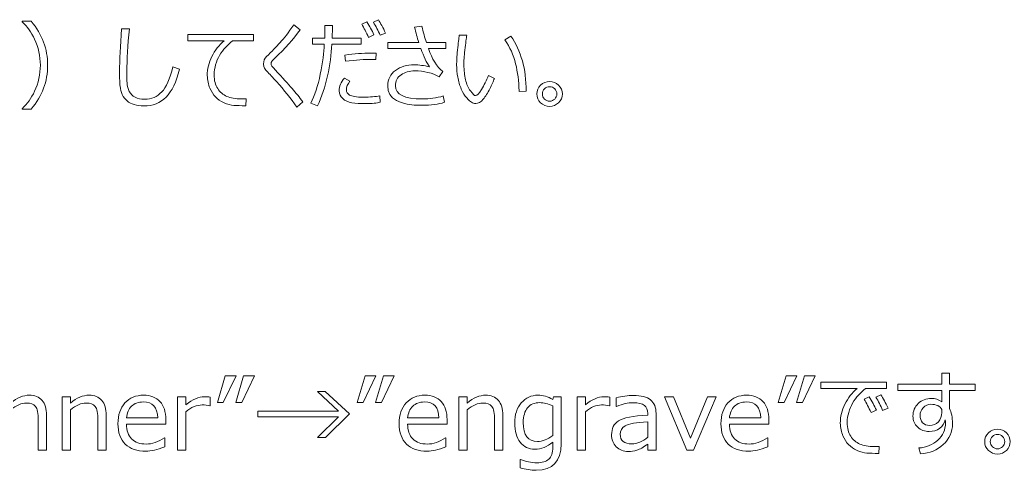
# Model space of a CAD drawing. Extents: x 0 to 812, y 0 to 300.
# Drawn here: x 724.7 to 776, y 183 to 206.3 of the extents above; entities that cross this region are included whole.
import ezdxf

# ---------------------------------------------------------------- set-up
doc = ezdxf.new("R2010")
doc.units = 0
doc.header["$MEASUREMENT"] = 0
doc.layers.add('TEMPLATE', color=216, linetype='CONTINUOUS', true_color=0x4c004c)

# ---------------------------------------------------------------- blocks, each defined once
blk = doc.blocks.new('block 3')
at = {"layer": 'TEMPLATE', "color": 214, "lineweight": 9, "true_color": 0x7f007f}
for points in [[(735.884, -112.092), (735.225, -113.472), (734.917, -113.472), (735.327, -112.092), (735.884, -112.092)], [(736.836, -112.092), (736.177, -113.472), (735.869, -113.472), (736.28, -112.092), (736.836, -112.092)], [(743.13, -112.092), (742.471, -113.472), (742.163, -113.472), (742.573, -112.092), (743.13, -112.092)], [(744.082, -112.092), (743.423, -113.472), (743.115, -113.472), (743.526, -112.092), (744.082, -112.092)], [(764.925, -112.092), (764.265, -113.472), (763.957, -113.472), (764.368, -112.092), (764.925, -112.092)], [(765.876, -112.092), (765.217, -113.472), (764.91, -113.472), (765.32, -112.092), (765.876, -112.092)], [(737.019, -114.214), (737.019, -113.928), (741.189, -113.928), (740.1, -112.91), (740.501, -112.91), (741.756, -114.065), (740.525, -115.283), (740.11, -115.283), (741.194, -114.214), (737.019, -114.214)], [(760.745, -113.176), (759.571, -115.935), (759.236, -115.935), (758.069, -113.176), (758.536, -113.176), (759.422, -115.33), (760.296, -113.176), (760.745, -113.176)]]:
    blk.add_lwpolyline(points, dxfattribs=at)
at = {"layer": 'TEMPLATE', "color": 252, "lineweight": 9, "true_color": 0x989898}
for points, knots in [([(726.13, -96.011), (726.13, -96.848), (725.847, -97.606), (725.28, -98.287), (725.28, -98.287), (724.802, -98.287), (724.802, -98.287), (724.802, -98.287), (724.802, -98.267), (724.802, -98.267), (725.069, -98.02), (725.286, -97.718), (725.454, -97.361), (725.652, -96.937), (725.752, -96.487), (725.752, -96.011), (725.752, -95.539), (725.652, -95.092), (725.454, -94.668), (725.286, -94.312), (725.069, -94.01), (724.802, -93.763), (724.802, -93.763), (724.802, -93.736), (724.802, -93.736), (724.802, -93.736), (725.28, -93.736), (725.28, -93.736), (725.847, -94.421), (726.13, -95.18), (726.13, -96.011)], [0, 0, 0, 0, 1, 1, 1, 2, 2, 2, 3, 3, 3, 4, 4, 4, 5, 5, 5, 6, 6, 6, 7, 7, 7, 8, 8, 8, 9, 9, 9, 10, 10, 10, 10]), ([(743.026, -94.449), (743.026, -94.449), (742.746, -94.573), (742.746, -94.573), (742.629, -94.311), (742.511, -94.084), (742.392, -93.89), (742.392, -93.89), (742.655, -93.768), (742.655, -93.768), (742.797, -93.987), (742.921, -94.214), (743.026, -94.449)], [0, 0, 0, 0, 1, 1, 1, 2, 2, 2, 3, 3, 3, 4, 4, 4, 4]), ([(743.63, -94.349), (743.63, -94.349), (743.349, -94.463), (743.349, -94.463), (743.24, -94.211), (743.123, -93.986), (743, -93.787), (743, -93.787), (743.259, -93.663), (743.259, -93.663), (743.371, -93.837), (743.494, -94.065), (743.63, -94.349)], [0, 0, 0, 0, 1, 1, 1, 2, 2, 2, 3, 3, 3, 4, 4, 4, 4]), ([(732.951, -96.226), (732.797, -96.877), (732.569, -97.356), (732.267, -97.662), (731.966, -97.968), (731.579, -98.121), (731.105, -98.121), (730.92, -98.121), (730.755, -98.099), (730.612, -98.055), (730.469, -98.011), (730.346, -97.945), (730.244, -97.858), (730.141, -97.771), (730.059, -97.662), (729.997, -97.531), (729.935, -97.4), (729.896, -97.258), (729.879, -97.105), (729.862, -96.952), (729.853, -96.699), (729.853, -96.346), (729.853, -95.745), (729.889, -95.008), (729.961, -94.134), (729.961, -94.134), (730.361, -94.134), (730.361, -94.134), (730.274, -94.972), (730.231, -95.716), (730.231, -96.365), (730.231, -96.592), (730.236, -96.782), (730.244, -96.938), (730.252, -97.093), (730.29, -97.237), (730.357, -97.369), (730.425, -97.501), (730.525, -97.601), (730.659, -97.669), (730.792, -97.737), (730.957, -97.771), (731.154, -97.771), (731.507, -97.771), (731.802, -97.647), (732.037, -97.399), (732.272, -97.151), (732.463, -96.718), (732.61, -96.099), (732.61, -96.099), (732.951, -96.226), (732.951, -96.226)], [0, 0, 0, 0, 1, 1, 1, 2, 2, 2, 3, 3, 3, 4, 4, 4, 5, 5, 5, 6, 6, 6, 7, 7, 7, 8, 8, 8, 9, 9, 9, 10, 10, 10, 11, 11, 11, 12, 12, 12, 13, 13, 13, 14, 14, 14, 15, 15, 15, 16, 16, 16, 17, 17, 17, 17]), ([(739.347, -97.908), (739.347, -97.908), (739.035, -98.177), (739.035, -98.177), (738.719, -97.734), (738.369, -97.296), (737.985, -96.863), (737.886, -96.759), (737.794, -96.66), (737.708, -96.567), (737.622, -96.473), (737.546, -96.391), (737.478, -96.321), (737.411, -96.251), (737.366, -96.187), (737.343, -96.128), (737.32, -96.07), (737.309, -96.01), (737.309, -95.948), (737.309, -95.795), (737.36, -95.668), (737.463, -95.567), (737.731, -95.305), (737.966, -95.064), (738.167, -94.844), (738.368, -94.625), (738.603, -94.318), (738.871, -93.924), (738.871, -93.924), (739.203, -94.175), (739.203, -94.175), (738.852, -94.664), (738.416, -95.154), (737.895, -95.648), (737.809, -95.732), (737.755, -95.791), (737.734, -95.823), (737.712, -95.856), (737.702, -95.894), (737.702, -95.938), (737.702, -95.977), (737.709, -96.008), (737.724, -96.031), (737.739, -96.054), (737.799, -96.127), (737.905, -96.25), (738.297, -96.664), (738.592, -96.986), (738.79, -97.217), (738.987, -97.448), (739.173, -97.679), (739.347, -97.908)], [0, 0, 0, 0, 1, 1, 1, 2, 2, 2, 3, 3, 3, 4, 4, 4, 5, 5, 5, 6, 6, 6, 7, 7, 7, 8, 8, 8, 9, 9, 9, 10, 10, 10, 11, 11, 11, 12, 12, 12, 13, 13, 13, 14, 14, 14, 15, 15, 15, 16, 16, 16, 17, 17, 17, 17]), ([(740.883, -93.951), (740.883, -94.133), (740.876, -94.351), (740.861, -94.605), (740.861, -94.605), (742.367, -94.605), (742.367, -94.605), (742.367, -94.605), (742.367, -94.93), (742.367, -94.93), (742.367, -94.93), (740.839, -94.93), (740.839, -94.93), (740.821, -95.451), (740.749, -95.995), (740.623, -96.562), (740.497, -97.129), (740.325, -97.647), (740.107, -98.116), (740.107, -98.116), (739.757, -97.974), (739.757, -97.974), (739.959, -97.582), (740.123, -97.083), (740.249, -96.479), (740.375, -95.874), (740.444, -95.358), (740.453, -94.93), (740.453, -94.93), (739.853, -94.93), (739.853, -94.93), (739.853, -94.93), (739.853, -94.605), (739.853, -94.605), (739.853, -94.605), (740.475, -94.605), (740.475, -94.605), (740.482, -94.395), (740.485, -94.177), (740.485, -93.951), (740.485, -93.951), (740.883, -93.951), (740.883, -93.951)], [0, 0, 0, 0, 1, 1, 1, 2, 2, 2, 3, 3, 3, 4, 4, 4, 5, 5, 5, 6, 6, 6, 7, 7, 7, 8, 8, 8, 9, 9, 9, 10, 10, 10, 11, 11, 11, 12, 12, 12, 13, 13, 13, 14, 14, 14, 14]), ([(746.689, -97.935), (746.373, -98.038), (745.985, -98.089), (745.524, -98.089), (744.338, -98.089), (743.744, -97.756), (743.744, -97.09), (743.744, -96.745), (743.876, -96.476), (744.14, -96.284), (744.403, -96.091), (744.728, -95.994), (745.114, -95.994), (745.356, -95.994), (745.621, -96.029), (745.907, -96.099), (745.758, -95.888), (745.606, -95.571), (745.453, -95.149), (745.453, -95.149), (743.754, -95.149), (743.754, -95.149), (743.754, -95.149), (743.754, -94.83), (743.754, -94.83), (743.754, -94.83), (745.351, -94.83), (745.351, -94.83), (745.266, -94.585), (745.193, -94.324), (745.131, -94.046), (745.131, -94.046), (745.512, -93.99), (745.512, -93.99), (745.58, -94.307), (745.657, -94.587), (745.744, -94.83), (745.744, -94.83), (746.745, -94.83), (746.745, -94.83), (746.745, -94.83), (746.745, -95.149), (746.745, -95.149), (746.745, -95.149), (745.846, -95.149), (745.846, -95.149), (746.035, -95.701), (746.282, -96.095), (746.588, -96.331), (746.588, -96.331), (746.41, -96.619), (746.41, -96.619), (746.055, -96.409), (745.631, -96.304), (745.136, -96.304), (744.862, -96.304), (744.628, -96.372), (744.433, -96.507), (744.237, -96.642), (744.14, -96.832), (744.14, -97.076), (744.14, -97.532), (744.606, -97.759), (745.539, -97.759), (745.905, -97.759), (746.264, -97.708), (746.615, -97.606), (746.615, -97.606), (746.689, -97.935), (746.689, -97.935)], [0, 0, 0, 0, 1, 1, 1, 2, 2, 2, 3, 3, 3, 4, 4, 4, 5, 5, 5, 6, 6, 6, 7, 7, 7, 8, 8, 8, 9, 9, 9, 10, 10, 10, 11, 11, 11, 12, 12, 12, 13, 13, 13, 14, 14, 14, 15, 15, 15, 16, 16, 16, 17, 17, 17, 18, 18, 18, 19, 19, 19, 20, 20, 20, 21, 21, 21, 22, 22, 22, 23, 23, 23, 23]), ([(736.792, -94.759), (736.792, -94.759), (735.698, -94.759), (735.698, -94.759), (735.434, -94.954), (735.213, -95.204), (735.035, -95.507), (734.857, -95.811), (734.76, -96.146), (734.746, -96.512), (734.754, -96.803), (734.817, -97.04), (734.936, -97.222), (735.055, -97.405), (735.211, -97.539), (735.405, -97.626), (735.598, -97.713), (735.855, -97.757), (736.174, -97.757), (736.249, -97.757), (736.325, -97.754), (736.403, -97.75), (736.403, -97.75), (736.384, -98.111), (736.384, -98.111), (736.384, -98.111), (736.374, -98.111), (736.374, -98.111), (736.131, -98.111), (735.93, -98.106), (735.77, -98.095), (735.61, -98.084), (735.44, -98.039), (735.263, -97.96), (735.086, -97.88), (734.939, -97.779), (734.824, -97.656), (734.708, -97.533), (734.61, -97.379), (734.53, -97.195), (734.449, -97.011), (734.404, -96.793), (734.394, -96.539), (734.394, -96.212), (734.473, -95.887), (734.632, -95.566), (734.791, -95.244), (735.001, -94.972), (735.263, -94.749), (735.263, -94.749), (733.381, -94.749), (733.381, -94.749), (733.381, -94.749), (733.381, -94.424), (733.381, -94.424), (733.381, -94.424), (736.792, -94.424), (736.792, -94.424), (736.792, -94.424), (736.792, -94.759), (736.792, -94.759)], [0, 0, 0, 0, 1, 1, 1, 2, 2, 2, 3, 3, 3, 4, 4, 4, 5, 5, 5, 6, 6, 6, 7, 7, 7, 8, 8, 8, 9, 9, 9, 10, 10, 10, 11, 11, 11, 12, 12, 12, 13, 13, 13, 14, 14, 14, 15, 15, 15, 16, 16, 16, 17, 17, 17, 18, 18, 18, 19, 19, 19, 20, 20, 20, 20]), ([(749.265, -96.695), (749.209, -96.85), (749.13, -97.03), (749.026, -97.237), (748.923, -97.444), (748.809, -97.621), (748.685, -97.77), (748.56, -97.919), (748.431, -97.994), (748.297, -97.994), (748.216, -97.994), (748.144, -97.974), (748.08, -97.935), (748.017, -97.896), (747.934, -97.82), (747.831, -97.708), (747.729, -97.596), (747.635, -97.442), (747.549, -97.245), (747.464, -97.049), (747.402, -96.844), (747.365, -96.629), (747.328, -96.414), (747.309, -96.205), (747.309, -96.002), (747.309, -95.819), (747.324, -95.561), (747.355, -95.228), (747.394, -94.878), (747.424, -94.622), (747.446, -94.461), (747.446, -94.461), (747.831, -94.461), (747.831, -94.461), (747.812, -94.607), (747.779, -94.863), (747.734, -95.228), (747.699, -95.553), (747.683, -95.81), (747.683, -95.999), (747.687, -96.282), (747.716, -96.537), (747.768, -96.763), (747.82, -96.989), (747.906, -97.184), (748.027, -97.345), (748.147, -97.507), (748.233, -97.588), (748.285, -97.588), (748.37, -97.588), (748.476, -97.481), (748.603, -97.265), (748.73, -97.049), (748.85, -96.807), (748.964, -96.539), (748.964, -96.539), (749.265, -96.695), (749.265, -96.695)], [0, 0, 0, 0, 1, 1, 1, 2, 2, 2, 3, 3, 3, 4, 4, 4, 5, 5, 5, 6, 6, 6, 7, 7, 7, 8, 8, 8, 9, 9, 9, 10, 10, 10, 11, 11, 11, 12, 12, 12, 13, 13, 13, 14, 14, 14, 15, 15, 15, 16, 16, 16, 17, 17, 17, 18, 18, 18, 19, 19, 19, 19]), ([(750.91, -97.364), (750.91, -97.364), (750.544, -97.376), (750.544, -97.376), (750.544, -97.376), (750.544, -97.332), (750.544, -97.332), (750.531, -96.847), (750.47, -96.382), (750.362, -95.936), (750.254, -95.49), (750.068, -95.079), (749.806, -94.705), (749.806, -94.705), (750.117, -94.515), (750.117, -94.515), (750.645, -95.254), (750.91, -96.203), (750.91, -97.364)], [0, 0, 0, 0, 1, 1, 1, 2, 2, 2, 3, 3, 3, 4, 4, 4, 5, 5, 5, 6, 6, 6, 6]), ([(743.134, -95.396), (743.134, -95.396), (743.129, -95.716), (743.129, -95.716), (743.049, -95.713), (742.976, -95.711), (742.909, -95.711), (742.555, -95.711), (742.101, -95.744), (741.55, -95.811), (741.55, -95.811), (741.525, -95.489), (741.525, -95.489), (742.015, -95.422), (742.457, -95.389), (742.851, -95.389), (742.96, -95.389), (743.054, -95.391), (743.134, -95.396)], [0, 0, 0, 0, 1, 1, 1, 2, 2, 2, 3, 3, 3, 4, 4, 4, 5, 5, 5, 6, 6, 6, 6]), ([(743.351, -97.935), (743.19, -97.979), (742.93, -98.001), (742.57, -98.001), (742.311, -98.001), (742.084, -97.986), (741.888, -97.955), (741.692, -97.924), (741.532, -97.853), (741.41, -97.742), (741.288, -97.632), (741.227, -97.497), (741.227, -97.337), (741.227, -97.106), (741.32, -96.887), (741.505, -96.68), (741.505, -96.68), (741.779, -96.834), (741.779, -96.834), (741.66, -96.994), (741.601, -97.147), (741.601, -97.296), (741.599, -97.396), (741.654, -97.483), (741.766, -97.557), (741.877, -97.63), (742.116, -97.667), (742.482, -97.667), (742.824, -97.667), (743.107, -97.645), (743.332, -97.601), (743.332, -97.601), (743.351, -97.935), (743.351, -97.935)], [0, 0, 0, 0, 1, 1, 1, 2, 2, 2, 3, 3, 3, 4, 4, 4, 5, 5, 5, 6, 6, 6, 7, 7, 7, 8, 8, 8, 9, 9, 9, 10, 10, 10, 11, 11, 11, 11]), ([(751.464, -97.501), (751.464, -97.323), (751.528, -97.172), (751.657, -97.046), (751.786, -96.921), (751.941, -96.859), (752.123, -96.859), (752.305, -96.859), (752.461, -96.921), (752.59, -97.046), (752.718, -97.172), (752.783, -97.323), (752.783, -97.501), (752.783, -97.678), (752.718, -97.829), (752.59, -97.955), (752.461, -98.08), (752.305, -98.143), (752.123, -98.143), (751.941, -98.143), (751.786, -98.08), (751.657, -97.955), (751.528, -97.829), (751.464, -97.678), (751.464, -97.501)], [0, 0, 0, 0, 1, 1, 1, 2, 2, 2, 3, 3, 3, 4, 4, 4, 5, 5, 5, 6, 6, 6, 7, 7, 7, 8, 8, 8, 8]), ([(751.75, -97.501), (751.75, -97.603), (751.786, -97.691), (751.86, -97.764), (751.933, -97.837), (752.021, -97.874), (752.123, -97.874), (752.226, -97.874), (752.314, -97.837), (752.387, -97.764), (752.46, -97.691), (752.497, -97.603), (752.497, -97.501), (752.497, -97.398), (752.46, -97.31), (752.387, -97.237), (752.314, -97.164), (752.226, -97.127), (752.123, -97.127), (752.021, -97.127), (751.933, -97.164), (751.86, -97.237), (751.786, -97.31), (751.75, -97.398), (751.75, -97.501)], [0, 0, 0, 0, 1, 1, 1, 2, 2, 2, 3, 3, 3, 4, 4, 4, 5, 5, 5, 6, 6, 6, 7, 7, 7, 8, 8, 8, 8])]:
    blk.add_open_spline(points, degree=3, knots=knots, dxfattribs=at)
at = {"layer": 'TEMPLATE', "color": 214, "lineweight": 9, "true_color": 0x7f007f}
for points, knots in [([(774.16, -112.854), (774.16, -112.854), (772.827, -112.854), (772.827, -112.854), (772.827, -112.854), (772.827, -113.794), (772.827, -113.794), (772.935, -113.983), (772.988, -114.242), (772.988, -114.57), (772.987, -115), (772.828, -115.361), (772.511, -115.653), (772.195, -115.945), (771.804, -116.106), (771.338, -116.135), (771.338, -116.135), (771.238, -115.83), (771.238, -115.83), (771.629, -115.803), (771.957, -115.668), (772.223, -115.427), (772.489, -115.187), (772.622, -114.888), (772.622, -114.531), (772.622, -114.471), (772.619, -114.417), (772.613, -114.368), (772.572, -114.557), (772.477, -114.705), (772.327, -114.813), (772.177, -114.922), (771.997, -114.976), (771.787, -114.976), (771.55, -114.976), (771.349, -114.9), (771.184, -114.75), (771.02, -114.599), (770.938, -114.41), (770.938, -114.182), (770.938, -113.92), (771.03, -113.702), (771.215, -113.527), (771.4, -113.352), (771.626, -113.264), (771.895, -113.264), (772.097, -113.264), (772.276, -113.324), (772.434, -113.443), (772.434, -113.443), (772.434, -112.854), (772.434, -112.854), (772.434, -112.854), (770.159, -112.854), (770.159, -112.854), (770.159, -112.854), (770.159, -112.534), (770.159, -112.534), (770.159, -112.534), (772.434, -112.534), (772.434, -112.534), (772.434, -112.534), (772.434, -111.951), (772.434, -111.951), (772.434, -111.951), (772.827, -111.951), (772.827, -111.951), (772.827, -111.951), (772.827, -112.534), (772.827, -112.534), (772.827, -112.534), (774.16, -112.534), (774.16, -112.534), (774.16, -112.534), (774.16, -112.854), (774.16, -112.854)], [0, 0, 0, 0, 1, 1, 1, 2, 2, 2, 3, 3, 3, 4, 4, 4, 5, 5, 5, 6, 6, 6, 7, 7, 7, 8, 8, 8, 9, 9, 9, 10, 10, 10, 11, 11, 11, 12, 12, 12, 13, 13, 13, 14, 14, 14, 15, 15, 15, 16, 16, 16, 17, 17, 17, 18, 18, 18, 19, 19, 19, 20, 20, 20, 21, 21, 21, 22, 22, 22, 23, 23, 23, 24, 24, 24, 25, 25, 25, 25]), ([(769.573, -112.759), (769.573, -112.759), (768.479, -112.759), (768.479, -112.759), (768.216, -112.954), (767.994, -113.204), (767.816, -113.507), (767.638, -113.811), (767.542, -114.146), (767.527, -114.512), (767.535, -114.803), (767.599, -115.04), (767.717, -115.222), (767.836, -115.405), (767.992, -115.539), (768.186, -115.626), (768.38, -115.714), (768.636, -115.757), (768.955, -115.757), (769.03, -115.757), (769.107, -115.755), (769.185, -115.75), (769.185, -115.75), (769.165, -116.111), (769.165, -116.111), (769.165, -116.111), (769.155, -116.111), (769.155, -116.111), (768.913, -116.111), (768.711, -116.106), (768.551, -116.095), (768.391, -116.085), (768.222, -116.039), (768.045, -115.96), (767.867, -115.88), (767.721, -115.779), (767.605, -115.656), (767.489, -115.533), (767.392, -115.379), (767.311, -115.196), (767.23, -115.012), (767.185, -114.793), (767.176, -114.539), (767.176, -114.212), (767.255, -113.887), (767.414, -113.566), (767.572, -113.244), (767.783, -112.972), (768.045, -112.749), (768.045, -112.749), (766.162, -112.749), (766.162, -112.749), (766.162, -112.749), (766.162, -112.424), (766.162, -112.424), (766.162, -112.424), (769.573, -112.424), (769.573, -112.424), (769.573, -112.424), (769.573, -112.759), (769.573, -112.759)], [0, 0, 0, 0, 1, 1, 1, 2, 2, 2, 3, 3, 3, 4, 4, 4, 5, 5, 5, 6, 6, 6, 7, 7, 7, 8, 8, 8, 9, 9, 9, 10, 10, 10, 11, 11, 11, 12, 12, 12, 13, 13, 13, 14, 14, 14, 15, 15, 15, 16, 16, 16, 17, 17, 17, 18, 18, 18, 19, 19, 19, 20, 20, 20, 20]), ([(726.072, -115.935), (726.072, -115.935), (725.642, -115.935), (725.642, -115.935), (725.642, -115.935), (725.642, -114.39), (725.642, -114.39), (725.642, -114.032), (725.595, -113.795), (725.501, -113.678), (725.406, -113.562), (725.251, -113.503), (725.034, -113.503), (724.779, -113.503), (724.508, -113.622), (724.221, -113.86), (724.221, -113.86), (724.221, -115.935), (724.221, -115.935), (724.221, -115.935), (723.792, -115.935), (723.792, -115.935), (723.792, -115.935), (723.792, -113.176), (723.792, -113.176), (723.792, -113.176), (724.221, -113.176), (724.221, -113.176), (724.221, -113.176), (724.221, -113.508), (724.221, -113.508), (724.545, -113.235), (724.865, -113.098), (725.181, -113.098), (725.466, -113.098), (725.686, -113.187), (725.84, -113.366), (725.995, -113.544), (726.072, -113.801), (726.072, -114.138), (726.072, -114.138), (726.072, -115.935), (726.072, -115.935)], [0, 0, 0, 0, 1, 1, 1, 2, 2, 2, 3, 3, 3, 4, 4, 4, 5, 5, 5, 6, 6, 6, 7, 7, 7, 8, 8, 8, 9, 9, 9, 10, 10, 10, 11, 11, 11, 12, 12, 12, 13, 13, 13, 14, 14, 14, 14]), ([(729.163, -115.935), (729.163, -115.935), (728.733, -115.935), (728.733, -115.935), (728.733, -115.935), (728.733, -114.39), (728.733, -114.39), (728.733, -114.032), (728.686, -113.795), (728.592, -113.678), (728.497, -113.562), (728.342, -113.503), (728.125, -113.503), (727.87, -113.503), (727.599, -113.622), (727.312, -113.86), (727.312, -113.86), (727.312, -115.935), (727.312, -115.935), (727.312, -115.935), (726.883, -115.935), (726.883, -115.935), (726.883, -115.935), (726.883, -113.176), (726.883, -113.176), (726.883, -113.176), (727.312, -113.176), (727.312, -113.176), (727.312, -113.176), (727.312, -113.508), (727.312, -113.508), (727.636, -113.235), (727.956, -113.098), (728.272, -113.098), (728.557, -113.098), (728.777, -113.187), (728.931, -113.366), (729.086, -113.544), (729.163, -113.801), (729.163, -114.138), (729.163, -114.138), (729.163, -115.935), (729.163, -115.935)], [0, 0, 0, 0, 1, 1, 1, 2, 2, 2, 3, 3, 3, 4, 4, 4, 5, 5, 5, 6, 6, 6, 7, 7, 7, 8, 8, 8, 9, 9, 9, 10, 10, 10, 11, 11, 11, 12, 12, 12, 13, 13, 13, 14, 14, 14, 14]), ([(731.219, -115.999), (730.76, -115.999), (730.404, -115.875), (730.151, -115.626), (729.898, -115.378), (729.771, -115.027), (729.771, -114.573), (729.771, -114.122), (729.892, -113.764), (730.135, -113.497), (730.377, -113.231), (730.699, -113.098), (731.099, -113.098), (731.464, -113.098), (731.747, -113.207), (731.947, -113.425), (732.149, -113.644), (732.249, -113.954), (732.249, -114.358), (732.249, -114.358), (732.249, -114.595), (732.249, -114.595), (732.249, -114.595), (730.21, -114.595), (730.21, -114.595), (730.21, -114.927), (730.3, -115.182), (730.48, -115.36), (730.66, -115.538), (730.909, -115.628), (731.226, -115.628), (731.542, -115.628), (731.857, -115.518), (732.173, -115.298), (732.173, -115.298), (732.193, -115.298), (732.193, -115.298), (732.193, -115.298), (732.193, -115.764), (732.193, -115.764), (731.801, -115.921), (731.476, -115.999), (731.219, -115.999)], [0, 0, 0, 0, 1, 1, 1, 2, 2, 2, 3, 3, 3, 4, 4, 4, 5, 5, 5, 6, 6, 6, 7, 7, 7, 8, 8, 8, 9, 9, 9, 10, 10, 10, 11, 11, 11, 12, 12, 12, 13, 13, 13, 14, 14, 14, 14]), ([(732.859, -115.935), (732.859, -115.935), (732.859, -113.176), (732.859, -113.176), (732.859, -113.176), (733.289, -113.176), (733.289, -113.176), (733.289, -113.176), (733.289, -113.601), (733.289, -113.601), (733.634, -113.318), (733.952, -113.176), (734.244, -113.176), (734.346, -113.176), (734.449, -113.185), (734.554, -113.201), (734.554, -113.201), (734.554, -113.65), (734.554, -113.65), (734.554, -113.65), (734.536, -113.65), (734.536, -113.65), (734.401, -113.618), (734.265, -113.601), (734.126, -113.601), (733.849, -113.601), (733.57, -113.718), (733.289, -113.953), (733.289, -113.953), (733.289, -115.935), (733.289, -115.935), (733.289, -115.935), (732.859, -115.935), (732.859, -115.935)], [0, 0, 0, 0, 1, 1, 1, 2, 2, 2, 3, 3, 3, 4, 4, 4, 5, 5, 5, 6, 6, 6, 7, 7, 7, 8, 8, 8, 9, 9, 9, 10, 10, 10, 11, 11, 11, 11]), ([(745.782, -115.999), (745.323, -115.999), (744.966, -115.875), (744.714, -115.626), (744.46, -115.378), (744.334, -115.027), (744.334, -114.573), (744.334, -114.122), (744.455, -113.764), (744.697, -113.497), (744.94, -113.231), (745.261, -113.098), (745.662, -113.098), (746.026, -113.098), (746.309, -113.207), (746.51, -113.425), (746.711, -113.644), (746.812, -113.954), (746.812, -114.358), (746.812, -114.358), (746.812, -114.595), (746.812, -114.595), (746.812, -114.595), (744.773, -114.595), (744.773, -114.595), (744.773, -114.927), (744.863, -115.182), (745.043, -115.36), (745.223, -115.538), (745.471, -115.628), (745.789, -115.628), (746.105, -115.628), (746.42, -115.518), (746.736, -115.298), (746.736, -115.298), (746.755, -115.298), (746.755, -115.298), (746.755, -115.298), (746.755, -115.764), (746.755, -115.764), (746.363, -115.921), (746.039, -115.999), (745.782, -115.999)], [0, 0, 0, 0, 1, 1, 1, 2, 2, 2, 3, 3, 3, 4, 4, 4, 5, 5, 5, 6, 6, 6, 7, 7, 7, 8, 8, 8, 9, 9, 9, 10, 10, 10, 11, 11, 11, 12, 12, 12, 13, 13, 13, 14, 14, 14, 14]), ([(749.702, -115.935), (749.702, -115.935), (749.272, -115.935), (749.272, -115.935), (749.272, -115.935), (749.272, -114.39), (749.272, -114.39), (749.272, -114.032), (749.225, -113.795), (749.131, -113.678), (749.036, -113.562), (748.881, -113.503), (748.665, -113.503), (748.409, -113.503), (748.138, -113.622), (747.852, -113.86), (747.852, -113.86), (747.852, -115.935), (747.852, -115.935), (747.852, -115.935), (747.422, -115.935), (747.422, -115.935), (747.422, -115.935), (747.422, -113.176), (747.422, -113.176), (747.422, -113.176), (747.852, -113.176), (747.852, -113.176), (747.852, -113.176), (747.852, -113.508), (747.852, -113.508), (748.176, -113.235), (748.495, -113.098), (748.811, -113.098), (749.096, -113.098), (749.316, -113.187), (749.47, -113.366), (749.625, -113.544), (749.702, -113.801), (749.702, -114.138), (749.702, -114.138), (749.702, -115.935), (749.702, -115.935)], [0, 0, 0, 0, 1, 1, 1, 2, 2, 2, 3, 3, 3, 4, 4, 4, 5, 5, 5, 6, 6, 6, 7, 7, 7, 8, 8, 8, 9, 9, 9, 10, 10, 10, 11, 11, 11, 12, 12, 12, 13, 13, 13, 14, 14, 14, 14]), ([(752.718, -115.623), (752.718, -116.528), (752.289, -116.98), (751.431, -116.98), (751.149, -116.98), (750.869, -116.942), (750.591, -116.865), (750.591, -116.865), (750.591, -116.421), (750.591, -116.421), (750.591, -116.421), (750.61, -116.421), (750.61, -116.421), (750.895, -116.538), (751.177, -116.597), (751.455, -116.597), (751.737, -116.597), (751.946, -116.534), (752.083, -116.408), (752.219, -116.281), (752.288, -116.078), (752.288, -115.796), (752.288, -115.796), (752.288, -115.523), (752.288, -115.523), (751.993, -115.77), (751.685, -115.894), (751.363, -115.894), (751.035, -115.894), (750.779, -115.773), (750.594, -115.532), (750.408, -115.291), (750.315, -114.958), (750.315, -114.531), (750.315, -114.105), (750.43, -113.759), (750.658, -113.495), (750.887, -113.23), (751.17, -113.098), (751.509, -113.098), (751.776, -113.098), (752.035, -113.171), (752.288, -113.316), (752.288, -113.316), (752.32, -113.176), (752.32, -113.176), (752.32, -113.176), (752.718, -113.176), (752.718, -113.176), (752.718, -113.176), (752.718, -115.623), (752.718, -115.623)], [0, 0, 0, 0, 1, 1, 1, 2, 2, 2, 3, 3, 3, 4, 4, 4, 5, 5, 5, 6, 6, 6, 7, 7, 7, 8, 8, 8, 9, 9, 9, 10, 10, 10, 11, 11, 11, 12, 12, 12, 13, 13, 13, 14, 14, 14, 15, 15, 15, 16, 16, 16, 17, 17, 17, 17]), ([(753.548, -115.935), (753.548, -115.935), (753.548, -113.176), (753.548, -113.176), (753.548, -113.176), (753.977, -113.176), (753.977, -113.176), (753.977, -113.176), (753.977, -113.601), (753.977, -113.601), (754.323, -113.318), (754.641, -113.176), (754.932, -113.176), (755.034, -113.176), (755.138, -113.185), (755.242, -113.201), (755.242, -113.201), (755.242, -113.65), (755.242, -113.65), (755.242, -113.65), (755.225, -113.65), (755.225, -113.65), (755.09, -113.618), (754.953, -113.601), (754.815, -113.601), (754.538, -113.601), (754.259, -113.718), (753.977, -113.953), (753.977, -113.953), (753.977, -115.935), (753.977, -115.935), (753.977, -115.935), (753.548, -115.935), (753.548, -115.935)], [0, 0, 0, 0, 1, 1, 1, 2, 2, 2, 3, 3, 3, 4, 4, 4, 5, 5, 5, 6, 6, 6, 7, 7, 7, 8, 8, 8, 9, 9, 9, 10, 10, 10, 11, 11, 11, 11]), ([(757.208, -115.935), (757.208, -115.935), (757.208, -115.628), (757.208, -115.628), (756.978, -115.794), (756.789, -115.899), (756.641, -115.944), (756.493, -115.988), (756.342, -116.011), (756.19, -116.011), (755.944, -116.011), (755.739, -115.93), (755.577, -115.767), (755.414, -115.604), (755.332, -115.397), (755.332, -115.147), (755.332, -114.826), (755.453, -114.585), (755.695, -114.423), (755.937, -114.261), (756.441, -114.164), (757.208, -114.133), (757.208, -114.133), (757.208, -114.05), (757.208, -114.05), (757.208, -113.858), (757.15, -113.716), (757.037, -113.624), (756.923, -113.532), (756.722, -113.486), (756.436, -113.486), (756.184, -113.486), (755.903, -113.552), (755.594, -113.682), (755.594, -113.682), (755.574, -113.682), (755.574, -113.682), (755.574, -113.682), (755.574, -113.235), (755.574, -113.235), (755.878, -113.152), (756.172, -113.111), (756.453, -113.111), (756.862, -113.111), (757.161, -113.187), (757.35, -113.339), (757.54, -113.491), (757.635, -113.727), (757.635, -114.048), (757.635, -114.048), (757.635, -115.935), (757.635, -115.935), (757.635, -115.935), (757.208, -115.935), (757.208, -115.935)], [0, 0, 0, 0, 1, 1, 1, 2, 2, 2, 3, 3, 3, 4, 4, 4, 5, 5, 5, 6, 6, 6, 7, 7, 7, 8, 8, 8, 9, 9, 9, 10, 10, 10, 11, 11, 11, 12, 12, 12, 13, 13, 13, 14, 14, 14, 15, 15, 15, 16, 16, 16, 17, 17, 17, 18, 18, 18, 18]), ([(762.444, -115.999), (761.985, -115.999), (761.629, -115.875), (761.376, -115.626), (761.123, -115.378), (760.996, -115.027), (760.996, -114.573), (760.996, -114.122), (761.117, -113.764), (761.36, -113.497), (761.602, -113.231), (761.924, -113.098), (762.325, -113.098), (762.689, -113.098), (762.972, -113.207), (763.173, -113.425), (763.374, -113.644), (763.474, -113.954), (763.474, -114.358), (763.474, -114.358), (763.474, -114.595), (763.474, -114.595), (763.474, -114.595), (761.436, -114.595), (761.436, -114.595), (761.436, -114.927), (761.526, -115.182), (761.705, -115.36), (761.885, -115.538), (762.134, -115.628), (762.451, -115.628), (762.767, -115.628), (763.083, -115.518), (763.399, -115.298), (763.399, -115.298), (763.418, -115.298), (763.418, -115.298), (763.418, -115.298), (763.418, -115.764), (763.418, -115.764), (763.026, -115.921), (762.701, -115.999), (762.444, -115.999)], [0, 0, 0, 0, 1, 1, 1, 2, 2, 2, 3, 3, 3, 4, 4, 4, 5, 5, 5, 6, 6, 6, 7, 7, 7, 8, 8, 8, 9, 9, 9, 10, 10, 10, 11, 11, 11, 12, 12, 12, 13, 13, 13, 14, 14, 14, 14]), ([(769.048, -113.87), (769.048, -113.87), (768.767, -113.994), (768.767, -113.994), (768.65, -113.732), (768.532, -113.504), (768.413, -113.311), (768.413, -113.311), (768.677, -113.189), (768.677, -113.189), (768.819, -113.408), (768.942, -113.635), (769.048, -113.87)], [0, 0, 0, 0, 1, 1, 1, 2, 2, 2, 3, 3, 3, 4, 4, 4, 4]), ([(769.651, -113.77), (769.651, -113.77), (769.37, -113.884), (769.37, -113.884), (769.261, -113.632), (769.145, -113.407), (769.021, -113.208), (769.021, -113.208), (769.28, -113.084), (769.28, -113.084), (769.392, -113.258), (769.516, -113.486), (769.651, -113.77)], [0, 0, 0, 0, 1, 1, 1, 2, 2, 2, 3, 3, 3, 4, 4, 4, 4]), ([(730.21, -114.27), (730.21, -114.27), (731.829, -114.27), (731.829, -114.27), (731.816, -113.722), (731.565, -113.447), (731.075, -113.447), (730.827, -113.447), (730.627, -113.521), (730.474, -113.667), (730.321, -113.814), (730.233, -114.015), (730.21, -114.27)], [0, 0, 0, 0, 1, 1, 1, 2, 2, 2, 3, 3, 3, 4, 4, 4, 4]), ([(744.773, -114.27), (744.773, -114.27), (746.392, -114.27), (746.392, -114.27), (746.379, -113.722), (746.127, -113.447), (745.638, -113.447), (745.39, -113.447), (745.19, -113.521), (745.037, -113.667), (744.884, -113.814), (744.796, -114.015), (744.773, -114.27)], [0, 0, 0, 0, 1, 1, 1, 2, 2, 2, 3, 3, 3, 4, 4, 4, 4]), ([(752.288, -115.176), (752.288, -115.176), (752.288, -113.65), (752.288, -113.65), (752.045, -113.538), (751.819, -113.482), (751.609, -113.482), (751.341, -113.482), (751.132, -113.57), (750.983, -113.748), (750.834, -113.925), (750.759, -114.179), (750.759, -114.509), (750.759, -115.167), (751.004, -115.496), (751.492, -115.496), (751.751, -115.496), (752.016, -115.389), (752.288, -115.176)], [0, 0, 0, 0, 1, 1, 1, 2, 2, 2, 3, 3, 3, 4, 4, 4, 5, 5, 5, 6, 6, 6, 6]), ([(761.436, -114.27), (761.436, -114.27), (763.055, -114.27), (763.055, -114.27), (763.041, -113.722), (762.79, -113.447), (762.3, -113.447), (762.053, -113.447), (761.853, -113.521), (761.699, -113.667), (761.546, -113.814), (761.458, -114.015), (761.436, -114.27)], [0, 0, 0, 0, 1, 1, 1, 2, 2, 2, 3, 3, 3, 4, 4, 4, 4]), ([(772.439, -113.845), (772.346, -113.661), (772.153, -113.569), (771.858, -113.569), (771.715, -113.571), (771.587, -113.63), (771.475, -113.748), (771.362, -113.865), (771.307, -113.996), (771.309, -114.141), (771.309, -114.299), (771.353, -114.426), (771.441, -114.522), (771.528, -114.618), (771.648, -114.666), (771.8, -114.666), (771.991, -114.666), (772.145, -114.603), (772.26, -114.478), (772.375, -114.352), (772.434, -114.188), (772.439, -113.985), (772.439, -113.985), (772.439, -113.845), (772.439, -113.845)], [0, 0, 0, 0, 1, 1, 1, 2, 2, 2, 3, 3, 3, 4, 4, 4, 5, 5, 5, 6, 6, 6, 7, 7, 7, 8, 8, 8, 8]), ([(757.208, -115.278), (757.208, -115.278), (757.208, -114.478), (757.208, -114.478), (756.6, -114.505), (756.21, -114.573), (756.037, -114.679), (755.864, -114.786), (755.777, -114.933), (755.777, -115.12), (755.777, -115.45), (755.977, -115.615), (756.377, -115.615), (756.649, -115.615), (756.926, -115.503), (757.208, -115.278)], [0, 0, 0, 0, 1, 1, 1, 2, 2, 2, 3, 3, 3, 4, 4, 4, 5, 5, 5, 5]), ([(774.656, -115.501), (774.656, -115.323), (774.72, -115.172), (774.849, -115.047), (774.977, -114.921), (775.133, -114.859), (775.315, -114.859), (775.497, -114.859), (775.653, -114.921), (775.781, -115.047), (775.91, -115.172), (775.974, -115.323), (775.974, -115.501), (775.974, -115.678), (775.91, -115.829), (775.781, -115.955), (775.653, -116.08), (775.497, -116.143), (775.315, -116.143), (775.133, -116.143), (774.977, -116.08), (774.849, -115.955), (774.72, -115.829), (774.656, -115.678), (774.656, -115.501)], [0, 0, 0, 0, 1, 1, 1, 2, 2, 2, 3, 3, 3, 4, 4, 4, 5, 5, 5, 6, 6, 6, 7, 7, 7, 8, 8, 8, 8]), ([(774.942, -115.501), (774.942, -115.603), (774.978, -115.691), (775.051, -115.764), (775.125, -115.838), (775.213, -115.874), (775.315, -115.874), (775.418, -115.874), (775.505, -115.838), (775.579, -115.764), (775.652, -115.691), (775.689, -115.603), (775.689, -115.501), (775.689, -115.398), (775.652, -115.31), (775.579, -115.237), (775.505, -115.164), (775.418, -115.127), (775.315, -115.127), (775.213, -115.127), (775.125, -115.164), (775.051, -115.237), (774.978, -115.31), (774.942, -115.398), (774.942, -115.501)], [0, 0, 0, 0, 1, 1, 1, 2, 2, 2, 3, 3, 3, 4, 4, 4, 5, 5, 5, 6, 6, 6, 7, 7, 7, 8, 8, 8, 8])]:
    blk.add_open_spline(points, degree=3, knots=knots, dxfattribs=at)

msp = doc.modelspace()

# ---------------------------------------------------------------- block references
at = {"layer": 'TEMPLATE'}
msp.add_blockref('block 3', (0, 300), dxfattribs=at)

doc.saveas('drawing.dxf')
